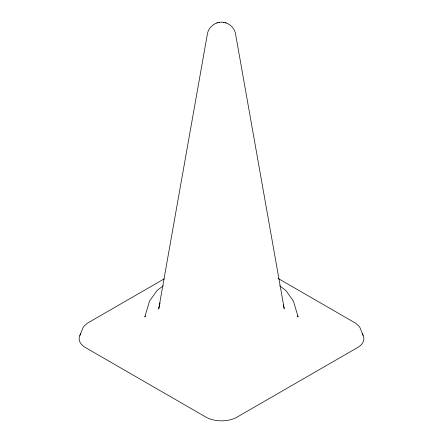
<?xml version="1.0" encoding="UTF-8"?>
<svg xmlns="http://www.w3.org/2000/svg" width="443" height="443" viewBox="0 0 443 443"><rect width="100%" height="100%" fill="white"/><g stroke="black" fill="none" stroke-linecap="round" stroke-linejoin="round"><path stroke-width="0.66" d="M160.078 302.901L158.699 308.937L207.296 34.598C208.149 26.829 216.184 20.827 223.881 22.388M79.884 335.373L83.168 327.371L84.563 325.616L87.587 323.085L164.259 278.824M145.597 315.903L144.8 317.005L149.568 301.024L157.132 290.47L163.334 285.757M216.837 22.925L217.507 22.765M219.08 22.388L219.423 22.305M225.448 22.765C230.809 24.21 234.978 29.1 235.665 34.598L284.262 308.937M223.538 22.305L226.124 22.925M278.143 278.47L355.413 323.08L358.437 325.616L359.838 327.366L363.116 335.373M279.627 285.757L285.829 290.47L293.393 301.024L298.156 317.005L297.364 315.903M283.343 304.911L284.107 308.262M80.809 333.8A21.967 12.686 0 0 0 85.571 347.628L205.967 417.134A21.967 12.686 0 0 0 237.033 417.134L357.429 347.628A21.967 12.686 0 0 0 362.191 333.8"/></g></svg>
